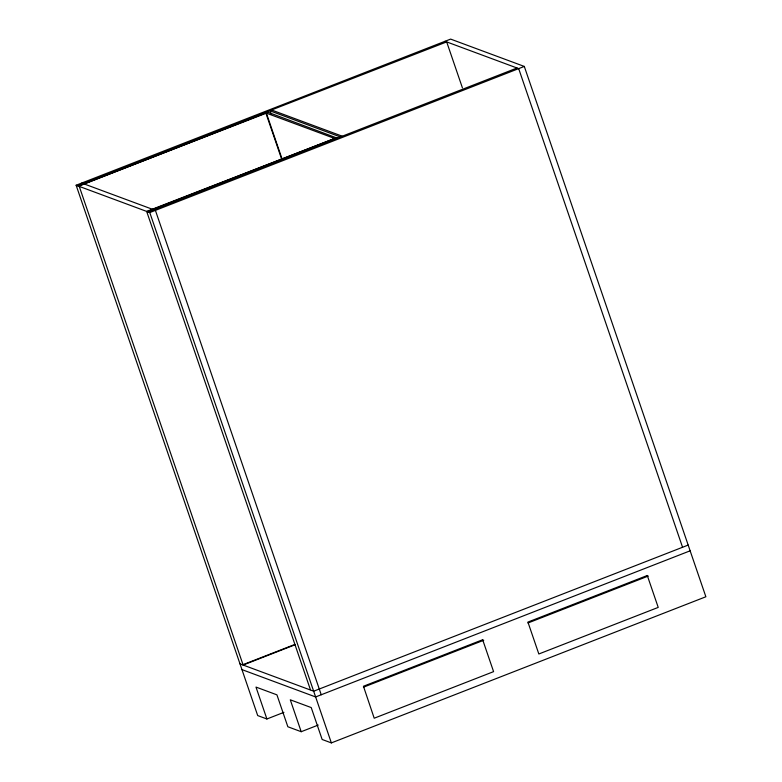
<?xml version="1.0" encoding="UTF-8"?>
<svg xmlns="http://www.w3.org/2000/svg" width="782" height="782" viewBox="0 0 782 782"><rect width="100%" height="100%" fill="white"/><g stroke="black" fill="none" stroke-linecap="round" stroke-linejoin="round"><path stroke-width="1.17" d="M283.925 712.343L266.906 718.99L257.698 715.569L76.128 185.236L450.637 39.1L524.302 66.431L705.872 596.764L331.363 742.9L322.155 739.489L311.226 707.573L290.278 699.802L301.207 731.708L318.225 725.07M77.78 185.852L266.838 111.826L337.257 138.15M78.699 186.194L265.821 112.921L281.628 159.078M78.63 185.969L266.379 113.126L282.175 159.284M147.202 211.609L334.403 138.561L146.654 211.404L310.532 690.047L243.134 665.042L79.178 186.175M264.903 112.579L335.243 138.688L337.179 137.925M148.13 211.951L517.029 68.005M76.128 185.236L149.782 212.567L524.302 66.431M293.631 644.915L242.576 664.837L239.996 663.879M243.134 665.042L295.322 644.671M688.18 545.074L313.66 691.21L311.08 690.252M690.144 550.811L315.625 696.948L241.97 669.617M363.435 687.202L483.735 640.263M527.997 622.99L648.288 576.051M445.026 41.29L518.681 68.621L682.559 547.263M271.901 110.106L342.252 136.205M340.375 136.938L270.034 110.829L271.217 114.289M81.739 183.047L155.403 210.368L321.246 694.758M301.207 731.708L287.854 726.761L276.926 694.846L255.978 687.075L266.906 718.99M462.416 87.858L446.678 41.905L266.838 111.826M149.782 212.567L331.363 742.9M482.66 639.735L363.444 686.254L374.207 718.218L493.589 671.64L482.66 639.735M647.291 575.493L527.918 622.071L538.837 653.987L658.219 607.399L647.291 575.493"/></g></svg>
